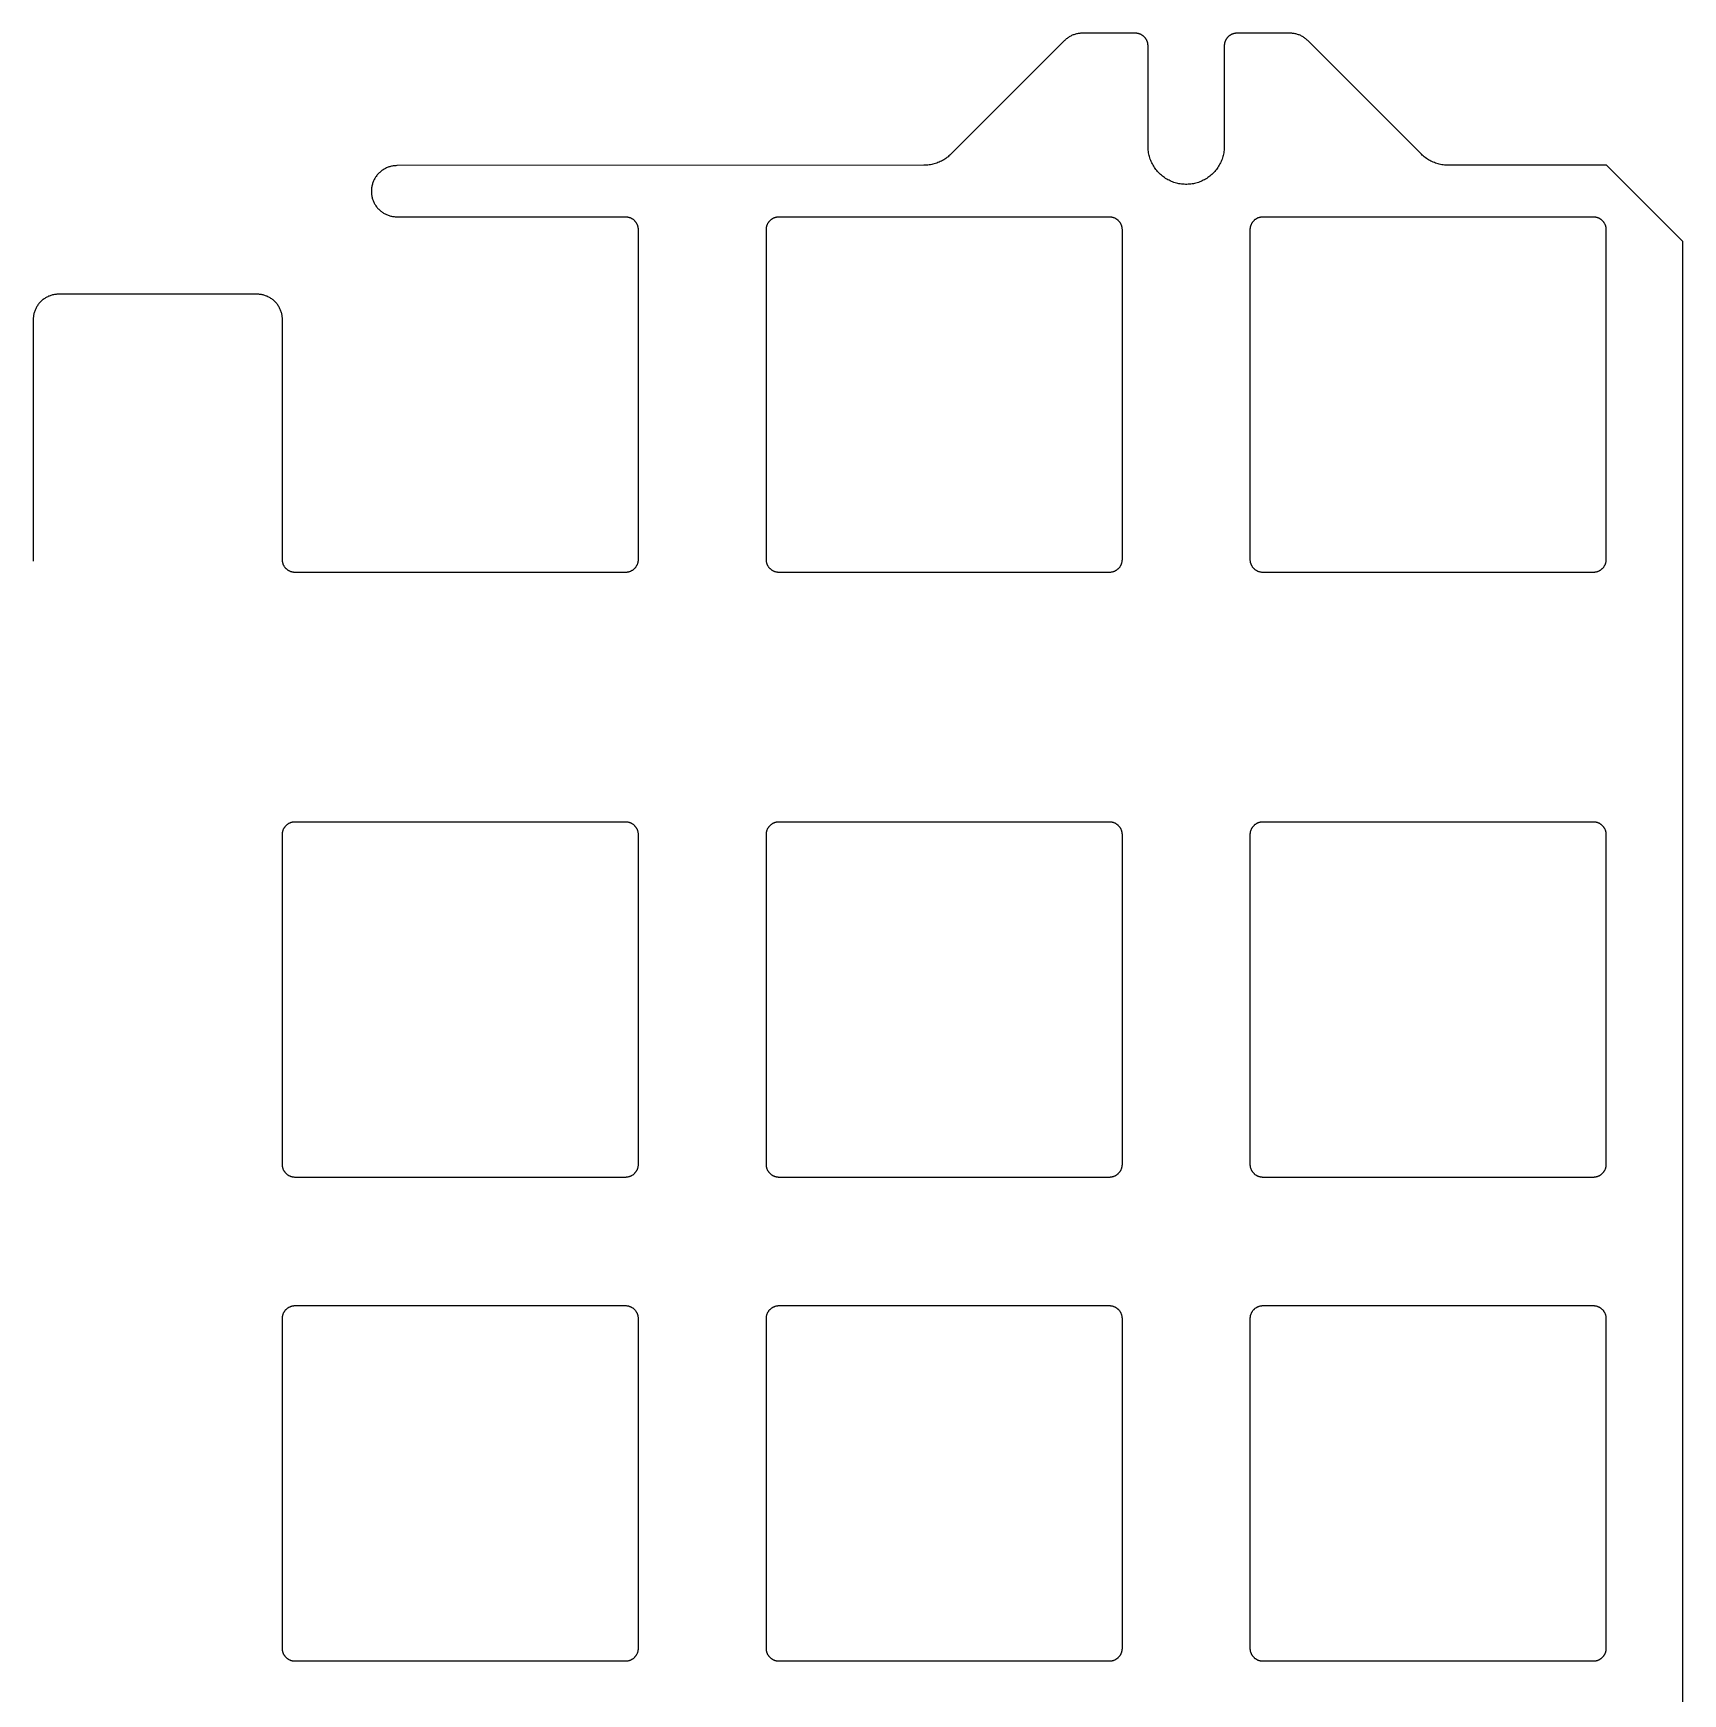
# Model space of a CAD drawing. Header units: millimetres. Extents: x 71 to 420, y -290 to -162.
# Drawn here: x 355 to 419.9, y -227.6 to -162.2 of the extents above; entities that cross this region are included whole.
import ezdxf

# ---------------------------------------------------------------- set-up
doc = ezdxf.new("R2010")
doc.units = ezdxf.units.MM
doc.layers.add('Layer 02', color=3, linetype='Continuous', true_color=0x00ff00)

msp = doc.modelspace()

# ---------------------------------------------------------------- linework, layer by layer
at = {"layer": 'Layer 02'}
for points in [[(395.552, -162.523), (391.084, -166.991)], [(396.259, -162.231), (396.225, -162.231), (396.191, -162.233), (396.157, -162.236), (396.123, -162.24), (396.089, -162.245), (396.056, -162.251), (396.022, -162.259), (395.989, -162.268), (395.957, -162.277), (395.924, -162.288), (395.892, -162.3), (395.861, -162.313), (395.83, -162.327), (395.799, -162.343), (395.769, -162.359), (395.74, -162.376), (395.711, -162.394), (395.682, -162.414), (395.655, -162.434), (395.628, -162.455), (395.602, -162.477), (395.577, -162.5), (395.552, -162.523)], [(398.345, -162.231), (396.259, -162.231)], [(398.845, -162.731), (398.845, -162.718), (398.844, -162.706), (398.844, -162.694), (398.842, -162.682), (398.841, -162.669), (398.839, -162.657), (398.837, -162.645), (398.835, -162.633), (398.832, -162.621), (398.83, -162.609), (398.826, -162.597), (398.823, -162.586), (398.819, -162.574), (398.815, -162.562), (398.811, -162.551), (398.806, -162.539), (398.802, -162.528), (398.796, -162.517), (398.791, -162.506), (398.785, -162.495), (398.78, -162.484), (398.773, -162.474), (398.767, -162.463), (398.76, -162.453), (398.753, -162.443), (398.746, -162.433), (398.739, -162.423), (398.731, -162.413), (398.723, -162.404), (398.715, -162.395), (398.707, -162.386), (398.698, -162.377), (398.69, -162.368), (398.681, -162.36), (398.671, -162.352), (398.662, -162.344), (398.652, -162.336), (398.643, -162.329), (398.633, -162.322), (398.623, -162.315), (398.612, -162.308), (398.602, -162.302), (398.591, -162.296), (398.58, -162.29), (398.57, -162.284), (398.559, -162.279), (398.547, -162.274), (398.536, -162.269), (398.525, -162.264), (398.513, -162.26), (398.502, -162.256), (398.49, -162.252), (398.478, -162.249), (398.466, -162.246), (398.454, -162.243), (398.442, -162.24), (398.43, -162.238), (398.418, -162.236), (398.406, -162.234), (398.394, -162.233), (398.382, -162.232), (398.369, -162.231), (398.357, -162.231), (398.345, -162.231)], [(398.845, -166.681), (398.845, -162.731)], [(402.345, -162.231), (402.333, -162.231), (402.32, -162.231), (402.308, -162.232), (402.296, -162.233), (402.284, -162.234), (402.272, -162.236), (402.26, -162.238), (402.247, -162.24), (402.235, -162.243), (402.224, -162.246), (402.212, -162.249), (402.2, -162.252), (402.188, -162.256), (402.177, -162.26), (402.165, -162.264), (402.154, -162.269), (402.142, -162.274), (402.131, -162.279), (402.12, -162.284), (402.109, -162.29), (402.099, -162.296), (402.088, -162.302), (402.078, -162.308), (402.067, -162.315), (402.057, -162.322), (402.047, -162.329), (402.037, -162.336), (402.028, -162.344), (402.018, -162.352), (402.009, -162.36), (402, -162.368), (401.991, -162.377), (401.983, -162.386), (401.974, -162.395), (401.966, -162.404), (401.958, -162.413), (401.951, -162.423), (401.943, -162.433), (401.936, -162.443), (401.929, -162.453), (401.923, -162.463), (401.916, -162.474), (401.91, -162.484), (401.904, -162.495), (401.899, -162.506), (401.893, -162.517), (401.888, -162.528), (401.883, -162.539), (401.879, -162.551), (401.875, -162.562), (401.871, -162.574), (401.867, -162.586), (401.863, -162.597), (401.86, -162.609), (401.857, -162.621), (401.855, -162.633), (401.852, -162.645), (401.85, -162.657), (401.849, -162.669), (401.847, -162.682), (401.846, -162.694), (401.846, -162.706), (401.845, -162.718), (401.845, -162.731)], [(401.845, -162.731), (401.845, -166.681)], [(404.431, -162.231), (402.345, -162.231)], [(405.138, -162.523), (405.113, -162.5), (405.088, -162.477), (405.062, -162.455), (405.035, -162.434), (405.007, -162.414), (404.979, -162.394), (404.95, -162.376), (404.921, -162.359), (404.891, -162.343), (404.86, -162.327), (404.829, -162.313), (404.798, -162.3), (404.766, -162.288), (404.733, -162.277), (404.7, -162.268), (404.667, -162.259), (404.634, -162.251), (404.601, -162.245), (404.567, -162.24), (404.533, -162.236), (404.499, -162.233), (404.465, -162.231), (404.431, -162.231)], [(409.606, -166.991), (405.138, -162.523)], [(401.845, -166.681), (401.844, -166.732), (401.841, -166.784), (401.837, -166.836), (401.831, -166.887), (401.823, -166.938), (401.813, -166.989), (401.801, -167.04), (401.788, -167.09), (401.773, -167.139), (401.756, -167.188), (401.738, -167.237), (401.718, -167.284), (401.696, -167.331), (401.673, -167.378), (401.648, -167.423), (401.622, -167.468), (401.594, -167.511), (401.564, -167.554), (401.534, -167.595), (401.501, -167.636), (401.468, -167.675), (401.433, -167.713), (401.396, -167.75), (401.359, -167.786), (401.32, -167.82), (401.28, -167.853), (401.239, -167.885), (401.197, -167.915), (401.154, -167.944), (401.11, -167.971), (401.065, -167.996), (401.019, -168.021), (400.972, -168.043), (400.925, -168.064), (400.877, -168.083), (400.828, -168.101), (400.779, -168.116), (400.729, -168.131), (400.679, -168.143), (400.628, -168.154), (400.577, -168.162), (400.526, -168.17), (400.474, -168.175), (400.423, -168.179), (400.371, -168.18), (400.319, -168.18), (400.267, -168.179), (400.216, -168.175), (400.164, -168.17), (400.113, -168.162), (400.062, -168.154), (400.011, -168.143), (399.961, -168.131), (399.911, -168.116), (399.862, -168.101), (399.813, -168.083), (399.765, -168.064), (399.718, -168.043), (399.671, -168.021), (399.625, -167.996), (399.58, -167.971), (399.536, -167.944), (399.493, -167.915), (399.451, -167.885), (399.41, -167.853), (399.37, -167.82), (399.331, -167.786), (399.293, -167.75), (399.257, -167.713), (399.222, -167.675), (399.188, -167.636), (399.156, -167.595), (399.125, -167.554), (399.096, -167.511), (399.068, -167.468), (399.042, -167.423), (399.017, -167.378), (398.993, -167.331), (398.972, -167.284), (398.952, -167.237), (398.933, -167.188), (398.917, -167.139), (398.902, -167.09), (398.889, -167.04), (398.877, -166.989), (398.867, -166.938), (398.859, -166.887), (398.853, -166.836), (398.848, -166.784), (398.846, -166.732), (398.845, -166.681)], [(391.084, -166.991), (391.047, -167.027), (391.009, -167.061), (390.97, -167.094), (390.93, -167.126), (390.889, -167.156), (390.846, -167.185), (390.803, -167.212), (390.759, -167.238), (390.714, -167.262), (390.668, -167.285), (390.621, -167.306), (390.574, -167.326), (390.526, -167.344), (390.477, -167.36), (390.428, -167.375), (390.379, -167.388), (390.329, -167.399), (390.278, -167.409), (390.228, -167.417), (390.177, -167.423), (390.126, -167.427), (390.075, -167.43), (390.024, -167.431)], [(410.666, -167.431), (410.615, -167.43), (410.564, -167.427), (410.513, -167.423), (410.462, -167.417), (410.411, -167.409), (410.361, -167.399), (410.311, -167.388), (410.262, -167.375), (410.212, -167.36), (410.164, -167.344), (410.116, -167.326), (410.069, -167.306), (410.022, -167.285), (409.976, -167.262), (409.931, -167.238), (409.887, -167.212), (409.844, -167.185), (409.801, -167.156), (409.76, -167.126), (409.72, -167.094), (409.68, -167.061), (409.642, -167.027), (409.606, -166.991)], [(369.27, -167.444), (369.235, -167.445), (369.2, -167.447), (369.165, -167.451), (369.13, -167.455), (369.096, -167.461), (369.061, -167.468), (369.027, -167.476), (368.994, -167.486), (368.96, -167.496), (368.927, -167.508), (368.894, -167.521), (368.862, -167.535), (368.831, -167.55), (368.8, -167.566), (368.769, -167.583), (368.739, -167.602), (368.71, -167.621), (368.681, -167.641), (368.653, -167.662), (368.626, -167.685), (368.6, -167.708), (368.575, -167.732), (368.55, -167.757), (368.526, -167.783), (368.503, -167.809), (368.481, -167.837), (368.46, -167.865), (368.44, -167.893), (368.421, -167.923), (368.404, -167.953), (368.387, -167.984), (368.371, -168.015), (368.356, -168.047), (368.343, -168.079), (368.33, -168.112), (368.319, -168.145), (368.309, -168.179), (368.3, -168.213), (368.292, -168.247), (368.285, -168.281), (368.28, -168.316), (368.275, -168.351), (368.272, -168.385), (368.271, -168.42), (368.27, -168.456)], [(390.024, -167.431), (369.27, -167.444)], [(389.616, -286.993), (416.895, -286.993), (419.895, -283.993), (419.895, -170.431), (416.895, -167.431), (410.666, -167.431)], [(368.27, -168.456), (368.27, -168.49), (368.272, -168.524), (368.275, -168.558), (368.279, -168.592), (368.284, -168.625), (368.291, -168.659), (368.298, -168.692), (368.307, -168.725), (368.317, -168.758), (368.328, -168.79), (368.34, -168.822), (368.353, -168.854), (368.367, -168.885), (368.382, -168.916), (368.398, -168.946), (368.415, -168.975), (368.434, -169.004), (368.453, -169.032), (368.473, -169.06), (368.494, -169.087), (368.516, -169.113), (368.539, -169.138), (368.563, -169.163), (368.587, -169.186), (368.613, -169.209), (368.639, -169.231), (368.666, -169.252), (368.693, -169.273), (368.721, -169.292), (368.75, -169.31), (368.78, -169.327), (368.81, -169.343), (368.84, -169.359), (368.872, -169.373), (368.903, -169.386), (368.935, -169.398), (368.967, -169.409), (369, -169.418), (369.033, -169.427), (369.066, -169.435), (369.1, -169.441), (369.134, -169.446), (369.168, -169.45), (369.202, -169.453), (369.236, -169.455), (369.27, -169.456)], [(369.27, -169.456), (378.27, -169.456)], [(378.27, -169.456), (378.287, -169.456), (378.304, -169.457), (378.321, -169.458), (378.338, -169.46), (378.355, -169.463), (378.372, -169.466), (378.388, -169.47), (378.405, -169.474), (378.421, -169.479), (378.437, -169.484), (378.453, -169.49), (378.469, -169.497), (378.485, -169.504), (378.5, -169.512), (378.515, -169.52), (378.53, -169.528), (378.544, -169.537), (378.558, -169.547), (378.572, -169.557), (378.585, -169.568), (378.599, -169.579), (378.611, -169.59), (378.623, -169.602), (378.635, -169.614), (378.647, -169.627), (378.658, -169.64), (378.668, -169.653), (378.678, -169.667), (378.688, -169.681), (378.697, -169.696), (378.706, -169.71), (378.714, -169.725), (378.721, -169.741), (378.729, -169.756), (378.735, -169.772), (378.741, -169.788), (378.746, -169.804), (378.751, -169.821), (378.756, -169.837), (378.759, -169.854), (378.763, -169.871), (378.765, -169.887), (378.767, -169.904), (378.769, -169.921), (378.77, -169.938), (378.77, -169.956)], [(383.82, -169.956), (383.82, -169.938), (383.821, -169.921), (383.823, -169.904), (383.825, -169.887), (383.827, -169.871), (383.83, -169.854), (383.834, -169.837), (383.838, -169.821), (383.843, -169.804), (383.849, -169.788), (383.855, -169.772), (383.861, -169.756), (383.868, -169.741), (383.876, -169.725), (383.884, -169.71), (383.893, -169.696), (383.902, -169.681), (383.911, -169.667), (383.922, -169.653), (383.932, -169.64), (383.943, -169.627), (383.954, -169.614), (383.966, -169.602), (383.979, -169.59), (383.991, -169.579), (384.004, -169.568), (384.018, -169.557), (384.032, -169.547), (384.046, -169.537), (384.06, -169.528), (384.075, -169.52), (384.09, -169.512), (384.105, -169.504), (384.121, -169.497), (384.136, -169.49), (384.152, -169.484), (384.169, -169.479), (384.185, -169.474), (384.202, -169.47), (384.218, -169.466), (384.235, -169.463), (384.252, -169.46), (384.269, -169.458), (384.286, -169.457), (384.303, -169.456), (384.32, -169.456)], [(384.32, -169.456), (397.32, -169.456)], [(397.32, -169.456), (397.337, -169.456), (397.354, -169.457), (397.371, -169.458), (397.388, -169.46), (397.405, -169.463), (397.422, -169.466), (397.438, -169.47), (397.455, -169.474), (397.471, -169.479), (397.487, -169.484), (397.503, -169.49), (397.519, -169.497), (397.535, -169.504), (397.55, -169.512), (397.565, -169.52), (397.58, -169.528), (397.594, -169.537), (397.608, -169.547), (397.622, -169.557), (397.635, -169.568), (397.649, -169.579), (397.661, -169.59), (397.673, -169.602), (397.685, -169.614), (397.697, -169.627), (397.708, -169.64), (397.718, -169.653), (397.728, -169.667), (397.738, -169.681), (397.747, -169.696), (397.756, -169.71), (397.764, -169.725), (397.771, -169.741), (397.779, -169.756), (397.785, -169.772), (397.791, -169.788), (397.796, -169.804), (397.801, -169.821), (397.806, -169.837), (397.809, -169.854), (397.813, -169.871), (397.815, -169.887), (397.817, -169.904), (397.819, -169.921), (397.82, -169.938), (397.82, -169.956)], [(402.87, -169.956), (402.87, -169.938), (402.871, -169.921), (402.873, -169.904), (402.875, -169.887), (402.877, -169.871), (402.88, -169.854), (402.884, -169.837), (402.888, -169.821), (402.893, -169.804), (402.899, -169.788), (402.905, -169.772), (402.911, -169.756), (402.918, -169.741), (402.926, -169.725), (402.934, -169.71), (402.943, -169.696), (402.952, -169.681), (402.961, -169.667), (402.972, -169.653), (402.982, -169.64), (402.993, -169.627), (403.004, -169.614), (403.016, -169.602), (403.029, -169.59), (403.041, -169.579), (403.054, -169.568), (403.068, -169.557), (403.082, -169.547), (403.096, -169.537), (403.11, -169.528), (403.125, -169.52), (403.14, -169.512), (403.155, -169.504), (403.171, -169.497), (403.186, -169.49), (403.202, -169.484), (403.219, -169.479), (403.235, -169.474), (403.252, -169.47), (403.268, -169.466), (403.285, -169.463), (403.302, -169.46), (403.319, -169.458), (403.336, -169.457), (403.353, -169.456), (403.37, -169.456)], [(403.37, -169.456), (416.37, -169.456)], [(416.37, -169.456), (416.387, -169.456), (416.404, -169.457), (416.421, -169.458), (416.438, -169.46), (416.455, -169.463), (416.472, -169.466), (416.488, -169.47), (416.505, -169.474), (416.521, -169.479), (416.537, -169.484), (416.553, -169.49), (416.569, -169.497), (416.585, -169.504), (416.6, -169.512), (416.615, -169.52), (416.63, -169.528), (416.644, -169.537), (416.658, -169.547), (416.672, -169.557), (416.685, -169.568), (416.699, -169.579), (416.711, -169.59), (416.723, -169.602), (416.735, -169.614), (416.747, -169.627), (416.758, -169.64), (416.768, -169.653), (416.778, -169.667), (416.788, -169.681), (416.797, -169.696), (416.806, -169.71), (416.814, -169.725), (416.821, -169.741), (416.829, -169.756), (416.835, -169.772), (416.841, -169.788), (416.846, -169.804), (416.851, -169.821), (416.856, -169.837), (416.859, -169.854), (416.863, -169.871), (416.865, -169.887), (416.867, -169.904), (416.869, -169.921), (416.87, -169.938), (416.87, -169.956)], [(378.77, -169.956), (378.77, -182.956)], [(383.82, -182.956), (383.82, -169.956)], [(397.82, -169.956), (397.82, -182.956)], [(402.87, -182.956), (402.87, -169.956)], [(416.87, -169.956), (416.87, -182.956)], [(355.961, -172.506), (355.927, -172.506), (355.893, -172.508), (355.859, -172.511), (355.825, -172.515), (355.791, -172.52), (355.758, -172.526), (355.724, -172.534), (355.691, -172.543), (355.659, -172.552), (355.626, -172.563), (355.594, -172.575), (355.563, -172.588), (355.532, -172.602), (355.501, -172.618), (355.471, -172.634), (355.442, -172.651), (355.413, -172.669), (355.385, -172.689), (355.357, -172.709), (355.33, -172.73), (355.304, -172.752), (355.279, -172.775), (355.254, -172.798), (355.23, -172.823), (355.208, -172.848), (355.186, -172.874), (355.164, -172.901), (355.144, -172.929), (355.125, -172.957), (355.107, -172.986), (355.09, -173.015), (355.073, -173.045), (355.058, -173.076), (355.044, -173.107), (355.031, -173.139), (355.019, -173.171), (355.008, -173.203), (354.998, -173.236), (354.99, -173.269), (354.982, -173.302), (354.976, -173.336), (354.971, -173.369), (354.966, -173.403), (354.964, -173.437), (354.962, -173.471), (354.961, -173.506)], [(363.77, -172.506), (355.961, -172.506)], [(364.77, -173.506), (364.769, -173.471), (364.768, -173.437), (364.765, -173.403), (364.761, -173.369), (364.755, -173.336), (364.749, -173.302), (364.741, -173.269), (364.733, -173.236), (364.723, -173.203), (364.712, -173.171), (364.7, -173.139), (364.687, -173.107), (364.673, -173.076), (364.658, -173.045), (364.642, -173.015), (364.624, -172.986), (364.606, -172.957), (364.587, -172.929), (364.567, -172.901), (364.546, -172.874), (364.524, -172.848), (364.501, -172.823), (364.477, -172.798), (364.452, -172.775), (364.427, -172.752), (364.401, -172.73), (364.374, -172.709), (364.347, -172.689), (364.318, -172.669), (364.289, -172.651), (364.26, -172.634), (364.23, -172.618), (364.199, -172.602), (364.168, -172.588), (364.137, -172.575), (364.105, -172.563), (364.072, -172.552), (364.04, -172.543), (364.007, -172.534), (363.973, -172.526), (363.94, -172.52), (363.906, -172.515), (363.872, -172.511), (363.838, -172.508), (363.804, -172.506), (363.77, -172.506)], [(354.961, -173.506), (354.961, -182.956)], [(364.77, -182.956), (364.77, -173.506)], [(354.961, -182.956), (354.961, -182.973), (354.96, -182.99), (354.959, -183.007)], [(365.27, -183.456), (365.253, -183.455), (365.236, -183.454), (365.219, -183.453), (365.202, -183.451), (365.185, -183.448), (365.168, -183.445), (365.152, -183.441), (365.135, -183.437), (365.119, -183.432), (365.102, -183.427), (365.086, -183.421), (365.071, -183.414), (365.055, -183.407), (365.04, -183.399), (365.025, -183.391), (365.01, -183.383), (364.996, -183.374), (364.982, -183.364), (364.968, -183.354), (364.954, -183.343), (364.941, -183.332), (364.929, -183.321), (364.916, -183.309), (364.904, -183.297), (364.893, -183.284), (364.882, -183.271), (364.872, -183.258), (364.861, -183.244), (364.852, -183.23), (364.843, -183.215), (364.834, -183.201), (364.826, -183.186), (364.818, -183.17), (364.811, -183.155), (364.805, -183.139), (364.799, -183.123), (364.793, -183.107), (364.788, -183.09), (364.784, -183.074), (364.78, -183.057), (364.777, -183.04), (364.775, -183.024), (364.773, -183.007), (364.771, -182.99), (364.77, -182.973), (364.77, -182.956)], [(378.77, -182.956), (378.77, -182.973), (378.769, -182.99), (378.767, -183.007), (378.765, -183.024), (378.763, -183.04), (378.759, -183.057), (378.756, -183.074), (378.751, -183.09), (378.746, -183.107), (378.741, -183.123), (378.735, -183.139), (378.729, -183.155), (378.721, -183.17), (378.714, -183.186), (378.706, -183.201), (378.697, -183.215), (378.688, -183.23), (378.678, -183.244), (378.668, -183.258), (378.658, -183.271), (378.647, -183.284), (378.635, -183.297), (378.623, -183.309), (378.611, -183.321), (378.599, -183.332), (378.585, -183.343), (378.572, -183.354), (378.558, -183.364), (378.544, -183.374), (378.53, -183.383), (378.515, -183.391), (378.5, -183.399), (378.485, -183.407), (378.469, -183.414), (378.453, -183.421), (378.437, -183.427), (378.421, -183.432), (378.405, -183.437), (378.388, -183.441), (378.372, -183.445), (378.355, -183.448), (378.338, -183.451), (378.321, -183.453), (378.304, -183.454), (378.287, -183.455), (378.27, -183.456)], [(384.32, -183.456), (384.303, -183.455), (384.286, -183.454), (384.269, -183.453), (384.252, -183.451), (384.235, -183.448), (384.218, -183.445), (384.202, -183.441), (384.185, -183.437), (384.169, -183.432), (384.152, -183.427), (384.136, -183.421), (384.121, -183.414), (384.105, -183.407), (384.09, -183.399), (384.075, -183.391), (384.06, -183.383), (384.046, -183.374), (384.032, -183.364), (384.018, -183.354), (384.004, -183.343), (383.991, -183.332), (383.979, -183.321), (383.966, -183.309), (383.954, -183.297), (383.943, -183.284), (383.932, -183.271), (383.922, -183.258), (383.911, -183.244), (383.902, -183.23), (383.893, -183.215), (383.884, -183.201), (383.876, -183.186), (383.868, -183.17), (383.861, -183.155), (383.855, -183.139), (383.849, -183.123), (383.843, -183.107), (383.838, -183.09), (383.834, -183.074), (383.83, -183.057), (383.827, -183.04), (383.825, -183.024), (383.823, -183.007), (383.821, -182.99), (383.82, -182.973), (383.82, -182.956)], [(397.82, -182.956), (397.82, -182.973), (397.819, -182.99), (397.817, -183.007), (397.815, -183.024), (397.813, -183.04), (397.809, -183.057), (397.806, -183.074), (397.801, -183.09), (397.796, -183.107), (397.791, -183.123), (397.785, -183.139), (397.779, -183.155), (397.771, -183.17), (397.764, -183.186), (397.756, -183.201), (397.747, -183.215), (397.738, -183.23), (397.728, -183.244), (397.718, -183.258), (397.708, -183.271), (397.697, -183.284), (397.685, -183.297), (397.673, -183.309), (397.661, -183.321), (397.649, -183.332), (397.635, -183.343), (397.622, -183.354), (397.608, -183.364), (397.594, -183.374), (397.58, -183.383), (397.565, -183.391), (397.55, -183.399), (397.535, -183.407), (397.519, -183.414), (397.503, -183.421), (397.487, -183.427), (397.471, -183.432), (397.455, -183.437), (397.438, -183.441), (397.422, -183.445), (397.405, -183.448), (397.388, -183.451), (397.371, -183.453), (397.354, -183.454), (397.337, -183.455), (397.32, -183.456)], [(403.37, -183.456), (403.353, -183.455), (403.336, -183.454), (403.319, -183.453), (403.302, -183.451), (403.285, -183.448), (403.268, -183.445), (403.252, -183.441), (403.235, -183.437), (403.219, -183.432), (403.202, -183.427), (403.186, -183.421), (403.171, -183.414), (403.155, -183.407), (403.14, -183.399), (403.125, -183.391), (403.11, -183.383), (403.096, -183.374), (403.082, -183.364), (403.068, -183.354), (403.054, -183.343), (403.041, -183.332), (403.029, -183.321), (403.016, -183.309), (403.004, -183.297), (402.993, -183.284), (402.982, -183.271), (402.972, -183.258), (402.961, -183.244), (402.952, -183.23), (402.943, -183.215), (402.934, -183.201), (402.926, -183.186), (402.918, -183.17), (402.911, -183.155), (402.905, -183.139), (402.899, -183.123), (402.893, -183.107), (402.888, -183.09), (402.884, -183.074), (402.88, -183.057), (402.877, -183.04), (402.875, -183.024), (402.873, -183.007), (402.871, -182.99), (402.87, -182.973), (402.87, -182.956)], [(416.87, -182.956), (416.87, -182.973), (416.869, -182.99), (416.867, -183.007), (416.865, -183.024), (416.863, -183.04), (416.859, -183.057), (416.856, -183.074), (416.851, -183.09), (416.846, -183.107), (416.841, -183.123), (416.835, -183.139), (416.829, -183.155), (416.821, -183.17), (416.814, -183.186), (416.806, -183.201), (416.797, -183.215), (416.788, -183.23), (416.778, -183.244), (416.768, -183.258), (416.758, -183.271), (416.747, -183.284), (416.735, -183.297), (416.723, -183.309), (416.711, -183.321), (416.699, -183.332), (416.685, -183.343), (416.672, -183.354), (416.658, -183.364), (416.644, -183.374), (416.63, -183.383), (416.615, -183.391), (416.6, -183.399), (416.585, -183.407), (416.569, -183.414), (416.553, -183.421), (416.537, -183.427), (416.521, -183.432), (416.505, -183.437), (416.488, -183.441), (416.472, -183.445), (416.455, -183.448), (416.438, -183.451), (416.421, -183.453), (416.404, -183.454), (416.387, -183.455), (416.37, -183.456)], [(378.27, -183.456), (365.27, -183.456)], [(397.32, -183.456), (384.32, -183.456)], [(416.37, -183.456), (403.37, -183.456)], [(364.77, -193.768), (364.77, -193.751), (364.771, -193.734), (364.773, -193.717), (364.775, -193.7), (364.777, -193.683), (364.78, -193.666), (364.784, -193.65), (364.788, -193.633), (364.793, -193.617), (364.799, -193.601), (364.805, -193.585), (364.811, -193.569), (364.818, -193.553), (364.826, -193.538), (364.834, -193.523), (364.843, -193.508), (364.852, -193.494), (364.861, -193.48), (364.872, -193.466), (364.882, -193.452), (364.893, -193.439), (364.904, -193.427), (364.916, -193.414), (364.929, -193.403), (364.941, -193.391), (364.954, -193.38), (364.968, -193.37), (364.982, -193.36), (364.996, -193.35), (365.01, -193.341), (365.025, -193.332), (365.04, -193.324), (365.055, -193.316), (365.071, -193.309), (365.086, -193.303), (365.102, -193.297), (365.119, -193.291), (365.135, -193.287), (365.152, -193.282), (365.168, -193.278), (365.185, -193.275), (365.202, -193.273), (365.219, -193.271), (365.236, -193.269), (365.253, -193.268), (365.27, -193.268)], [(365.27, -193.268), (378.27, -193.268)], [(378.27, -193.268), (378.287, -193.268), (378.304, -193.269), (378.321, -193.271), (378.338, -193.273), (378.355, -193.275), (378.372, -193.278), (378.388, -193.282), (378.405, -193.287), (378.421, -193.291), (378.437, -193.297), (378.453, -193.303), (378.469, -193.309), (378.485, -193.316), (378.5, -193.324), (378.515, -193.332), (378.53, -193.341), (378.544, -193.35), (378.558, -193.36), (378.572, -193.37), (378.585, -193.38), (378.599, -193.391), (378.611, -193.403), (378.623, -193.414), (378.635, -193.427), (378.647, -193.439), (378.658, -193.452), (378.668, -193.466), (378.678, -193.48), (378.688, -193.494), (378.697, -193.508), (378.706, -193.523), (378.714, -193.538), (378.721, -193.553), (378.729, -193.569), (378.735, -193.585), (378.741, -193.601), (378.746, -193.617), (378.751, -193.633), (378.756, -193.65), (378.759, -193.666), (378.763, -193.683), (378.765, -193.7), (378.767, -193.717), (378.769, -193.734), (378.77, -193.751), (378.77, -193.768)], [(383.82, -193.768), (383.82, -193.751), (383.821, -193.734), (383.823, -193.717), (383.825, -193.7), (383.827, -193.683), (383.83, -193.666), (383.834, -193.65), (383.838, -193.633), (383.843, -193.617), (383.849, -193.601), (383.855, -193.585), (383.861, -193.569), (383.868, -193.553), (383.876, -193.538), (383.884, -193.523), (383.893, -193.508), (383.902, -193.494), (383.911, -193.48), (383.922, -193.466), (383.932, -193.452), (383.943, -193.439), (383.954, -193.427), (383.966, -193.414), (383.979, -193.403), (383.991, -193.391), (384.004, -193.38), (384.018, -193.37), (384.032, -193.36), (384.046, -193.35), (384.06, -193.341), (384.075, -193.332), (384.09, -193.324), (384.105, -193.316), (384.121, -193.309), (384.136, -193.303), (384.152, -193.297), (384.169, -193.291), (384.185, -193.287), (384.202, -193.282), (384.218, -193.278), (384.235, -193.275), (384.252, -193.273), (384.269, -193.271), (384.286, -193.269), (384.303, -193.268), (384.32, -193.268)], [(384.32, -193.268), (397.32, -193.268)], [(397.32, -193.268), (397.337, -193.268), (397.354, -193.269), (397.371, -193.271), (397.388, -193.273), (397.405, -193.275), (397.422, -193.278), (397.438, -193.282), (397.455, -193.287), (397.471, -193.291), (397.487, -193.297), (397.503, -193.303), (397.519, -193.309), (397.535, -193.316), (397.55, -193.324), (397.565, -193.332), (397.58, -193.341), (397.594, -193.35), (397.608, -193.36), (397.622, -193.37), (397.635, -193.38), (397.649, -193.391), (397.661, -193.403), (397.673, -193.414), (397.685, -193.427), (397.697, -193.439), (397.708, -193.452), (397.718, -193.466), (397.728, -193.48), (397.738, -193.494), (397.747, -193.508), (397.756, -193.523), (397.764, -193.538), (397.771, -193.553), (397.779, -193.569), (397.785, -193.585), (397.791, -193.601), (397.796, -193.617), (397.801, -193.633), (397.806, -193.65), (397.809, -193.666), (397.813, -193.683), (397.815, -193.7), (397.817, -193.717), (397.819, -193.734), (397.82, -193.751), (397.82, -193.768)], [(402.87, -193.768), (402.87, -193.751), (402.871, -193.734), (402.873, -193.717), (402.875, -193.7), (402.877, -193.683), (402.88, -193.666), (402.884, -193.65), (402.888, -193.633), (402.893, -193.617), (402.899, -193.601), (402.905, -193.585), (402.911, -193.569), (402.918, -193.553), (402.926, -193.538), (402.934, -193.523), (402.943, -193.508), (402.952, -193.494), (402.961, -193.48), (402.972, -193.466), (402.982, -193.452), (402.993, -193.439), (403.004, -193.427), (403.016, -193.414), (403.029, -193.403), (403.041, -193.391), (403.054, -193.38), (403.068, -193.37), (403.082, -193.36), (403.096, -193.35), (403.11, -193.341), (403.125, -193.332), (403.14, -193.324), (403.155, -193.316), (403.171, -193.309), (403.186, -193.303), (403.202, -193.297), (403.219, -193.291), (403.235, -193.287), (403.252, -193.282), (403.268, -193.278), (403.285, -193.275), (403.302, -193.273), (403.319, -193.271), (403.336, -193.269), (403.353, -193.268), (403.37, -193.268)], [(403.37, -193.268), (416.37, -193.268)], [(416.37, -193.268), (416.387, -193.268), (416.404, -193.269), (416.421, -193.271), (416.438, -193.273), (416.455, -193.275), (416.472, -193.278), (416.488, -193.282), (416.505, -193.287), (416.521, -193.291), (416.537, -193.297), (416.553, -193.303), (416.569, -193.309), (416.585, -193.316), (416.6, -193.324), (416.615, -193.332), (416.63, -193.341), (416.644, -193.35), (416.658, -193.36), (416.672, -193.37), (416.685, -193.38), (416.699, -193.391), (416.711, -193.403), (416.723, -193.414), (416.735, -193.427), (416.747, -193.439), (416.758, -193.452), (416.768, -193.466), (416.778, -193.48), (416.788, -193.494), (416.797, -193.508), (416.806, -193.523), (416.814, -193.538), (416.821, -193.553), (416.829, -193.569), (416.835, -193.585), (416.841, -193.601), (416.846, -193.617), (416.851, -193.633), (416.856, -193.65), (416.859, -193.666), (416.863, -193.683), (416.865, -193.7), (416.867, -193.717), (416.869, -193.734), (416.87, -193.751), (416.87, -193.768)], [(364.77, -206.768), (364.77, -193.768)], [(378.77, -193.768), (378.77, -206.768)], [(383.82, -206.768), (383.82, -193.768)], [(397.82, -193.768), (397.82, -206.768)], [(402.87, -206.768), (402.87, -193.768)], [(416.87, -193.768), (416.87, -206.768)], [(365.27, -207.268), (365.253, -207.268), (365.236, -207.267), (365.219, -207.265), (365.202, -207.263), (365.185, -207.261), (365.168, -207.258), (365.152, -207.254), (365.135, -207.249), (365.119, -207.245), (365.102, -207.239), (365.086, -207.233), (365.071, -207.227), (365.055, -207.22), (365.04, -207.212), (365.025, -207.204), (365.01, -207.195), (364.996, -207.186), (364.982, -207.177), (364.968, -207.166), (364.954, -207.156), (364.941, -207.145), (364.929, -207.133), (364.916, -207.122), (364.904, -207.109), (364.893, -207.097), (364.882, -207.084), (364.872, -207.07), (364.861, -207.056), (364.852, -207.042), (364.843, -207.028), (364.834, -207.013), (364.826, -206.998), (364.818, -206.983), (364.811, -206.967), (364.805, -206.951), (364.799, -206.935), (364.793, -206.919), (364.788, -206.903), (364.784, -206.886), (364.78, -206.87), (364.777, -206.853), (364.775, -206.836), (364.773, -206.819), (364.771, -206.802), (364.77, -206.785), (364.77, -206.768)], [(378.77, -206.768), (378.77, -206.785), (378.769, -206.802), (378.767, -206.819), (378.765, -206.836), (378.763, -206.853), (378.759, -206.87), (378.756, -206.886), (378.751, -206.903), (378.746, -206.919), (378.741, -206.935), (378.735, -206.951), (378.729, -206.967), (378.721, -206.983), (378.714, -206.998), (378.706, -207.013), (378.697, -207.028), (378.688, -207.042), (378.678, -207.056), (378.668, -207.07), (378.658, -207.084), (378.647, -207.097), (378.635, -207.109), (378.623, -207.122), (378.611, -207.133), (378.599, -207.145), (378.585, -207.156), (378.572, -207.166), (378.558, -207.177), (378.544, -207.186), (378.53, -207.195), (378.515, -207.204), (378.5, -207.212), (378.485, -207.22), (378.469, -207.227), (378.453, -207.233), (378.437, -207.239), (378.421, -207.245), (378.405, -207.249), (378.388, -207.254), (378.372, -207.258), (378.355, -207.261), (378.338, -207.263), (378.321, -207.265), (378.304, -207.267), (378.287, -207.268), (378.27, -207.268)], [(384.32, -207.268), (384.303, -207.268), (384.286, -207.267), (384.269, -207.265), (384.252, -207.263), (384.235, -207.261), (384.218, -207.258), (384.202, -207.254), (384.185, -207.249), (384.169, -207.245), (384.152, -207.239), (384.136, -207.233), (384.121, -207.227), (384.105, -207.22), (384.09, -207.212), (384.075, -207.204), (384.06, -207.195), (384.046, -207.186), (384.032, -207.177), (384.018, -207.166), (384.004, -207.156), (383.991, -207.145), (383.979, -207.133), (383.966, -207.122), (383.954, -207.109), (383.943, -207.097), (383.932, -207.084), (383.922, -207.07), (383.911, -207.056), (383.902, -207.042), (383.893, -207.028), (383.884, -207.013), (383.876, -206.998), (383.868, -206.983), (383.861, -206.967), (383.855, -206.951), (383.849, -206.935), (383.843, -206.919), (383.838, -206.903), (383.834, -206.886), (383.83, -206.87), (383.827, -206.853), (383.825, -206.836), (383.823, -206.819), (383.821, -206.802), (383.82, -206.785), (383.82, -206.768)], [(397.82, -206.768), (397.82, -206.785), (397.819, -206.802), (397.817, -206.819), (397.815, -206.836), (397.813, -206.853), (397.809, -206.87), (397.806, -206.886), (397.801, -206.903), (397.796, -206.919), (397.791, -206.935), (397.785, -206.951), (397.779, -206.967), (397.771, -206.983), (397.764, -206.998), (397.756, -207.013), (397.747, -207.028), (397.738, -207.042), (397.728, -207.056), (397.718, -207.07), (397.708, -207.084), (397.697, -207.097), (397.685, -207.109), (397.673, -207.122), (397.661, -207.133), (397.649, -207.145), (397.635, -207.156), (397.622, -207.166), (397.608, -207.177), (397.594, -207.186), (397.58, -207.195), (397.565, -207.204), (397.55, -207.212), (397.535, -207.22), (397.519, -207.227), (397.503, -207.233), (397.487, -207.239), (397.471, -207.245), (397.455, -207.249), (397.438, -207.254), (397.422, -207.258), (397.405, -207.261), (397.388, -207.263), (397.371, -207.265), (397.354, -207.267), (397.337, -207.268), (397.32, -207.268)], [(403.37, -207.268), (403.353, -207.268), (403.336, -207.267), (403.319, -207.265), (403.302, -207.263), (403.285, -207.261), (403.268, -207.258), (403.252, -207.254), (403.235, -207.249), (403.219, -207.245), (403.202, -207.239), (403.186, -207.233), (403.171, -207.227), (403.155, -207.22), (403.14, -207.212), (403.125, -207.204), (403.11, -207.195), (403.096, -207.186), (403.082, -207.177), (403.068, -207.166), (403.054, -207.156), (403.041, -207.145), (403.029, -207.133), (403.016, -207.122), (403.004, -207.109), (402.993, -207.097), (402.982, -207.084), (402.972, -207.07), (402.961, -207.056), (402.952, -207.042), (402.943, -207.028), (402.934, -207.013), (402.926, -206.998), (402.918, -206.983), (402.911, -206.967), (402.905, -206.951), (402.899, -206.935), (402.893, -206.919), (402.888, -206.903), (402.884, -206.886), (402.88, -206.87), (402.877, -206.853), (402.875, -206.836), (402.873, -206.819), (402.871, -206.802), (402.87, -206.785), (402.87, -206.768)], [(416.87, -206.768), (416.87, -206.785), (416.869, -206.802), (416.867, -206.819), (416.865, -206.836), (416.863, -206.853), (416.859, -206.87), (416.856, -206.886), (416.851, -206.903), (416.846, -206.919), (416.841, -206.935), (416.835, -206.951), (416.829, -206.967), (416.821, -206.983), (416.814, -206.998), (416.806, -207.013), (416.797, -207.028), (416.788, -207.042), (416.778, -207.056), (416.768, -207.07), (416.758, -207.084), (416.747, -207.097), (416.735, -207.109), (416.723, -207.122), (416.711, -207.133), (416.699, -207.145), (416.685, -207.156), (416.672, -207.166), (416.658, -207.177), (416.644, -207.186), (416.63, -207.195), (416.615, -207.204), (416.6, -207.212), (416.585, -207.22), (416.569, -207.227), (416.553, -207.233), (416.537, -207.239), (416.521, -207.245), (416.505, -207.249), (416.488, -207.254), (416.472, -207.258), (416.455, -207.261), (416.438, -207.263), (416.421, -207.265), (416.404, -207.267), (416.387, -207.268), (416.37, -207.268)], [(378.27, -207.268), (365.27, -207.268)], [(397.32, -207.268), (384.32, -207.268)], [(416.37, -207.268), (403.37, -207.268)], [(364.77, -212.818), (364.77, -212.801), (364.771, -212.784), (364.773, -212.767), (364.775, -212.75), (364.777, -212.733), (364.78, -212.716), (364.784, -212.7), (364.788, -212.683), (364.793, -212.667), (364.799, -212.651), (364.805, -212.635), (364.811, -212.619), (364.818, -212.603), (364.826, -212.588), (364.834, -212.573), (364.843, -212.558), (364.852, -212.544), (364.861, -212.53), (364.872, -212.516), (364.882, -212.502), (364.893, -212.489), (364.904, -212.477), (364.916, -212.464), (364.929, -212.453), (364.941, -212.441), (364.954, -212.43), (364.968, -212.42), (364.982, -212.41), (364.996, -212.4), (365.01, -212.391), (365.025, -212.382), (365.04, -212.374), (365.055, -212.366), (365.071, -212.359), (365.086, -212.353), (365.102, -212.347), (365.119, -212.341), (365.135, -212.337), (365.152, -212.332), (365.168, -212.328), (365.185, -212.325), (365.202, -212.323), (365.219, -212.321), (365.236, -212.319), (365.253, -212.318), (365.27, -212.318)], [(365.27, -212.318), (378.27, -212.318)], [(378.27, -212.318), (378.287, -212.318), (378.304, -212.319), (378.321, -212.321), (378.338, -212.323), (378.355, -212.325), (378.372, -212.328), (378.388, -212.332), (378.405, -212.337), (378.421, -212.341), (378.437, -212.347), (378.453, -212.353), (378.469, -212.359), (378.485, -212.366), (378.5, -212.374), (378.515, -212.382), (378.53, -212.391), (378.544, -212.4), (378.558, -212.41), (378.572, -212.42), (378.585, -212.43), (378.599, -212.441), (378.611, -212.453), (378.623, -212.464), (378.635, -212.477), (378.647, -212.489), (378.658, -212.502), (378.668, -212.516), (378.678, -212.53), (378.688, -212.544), (378.697, -212.558), (378.706, -212.573), (378.714, -212.588), (378.721, -212.603), (378.729, -212.619), (378.735, -212.635), (378.741, -212.651), (378.746, -212.667), (378.751, -212.683), (378.756, -212.7), (378.759, -212.716), (378.763, -212.733), (378.765, -212.75), (378.767, -212.767), (378.769, -212.784), (378.77, -212.801), (378.77, -212.818)], [(383.82, -212.818), (383.82, -212.801), (383.821, -212.784), (383.823, -212.767), (383.825, -212.75), (383.827, -212.733), (383.83, -212.716), (383.834, -212.7), (383.838, -212.683), (383.843, -212.667), (383.849, -212.651), (383.855, -212.635), (383.861, -212.619), (383.868, -212.603), (383.876, -212.588), (383.884, -212.573), (383.893, -212.558), (383.902, -212.544), (383.911, -212.53), (383.922, -212.516), (383.932, -212.502), (383.943, -212.489), (383.954, -212.477), (383.966, -212.464), (383.979, -212.453), (383.991, -212.441), (384.004, -212.43), (384.018, -212.42), (384.032, -212.41), (384.046, -212.4), (384.06, -212.391), (384.075, -212.382), (384.09, -212.374), (384.105, -212.366), (384.121, -212.359), (384.136, -212.353), (384.152, -212.347), (384.169, -212.341), (384.185, -212.337), (384.202, -212.332), (384.218, -212.328), (384.235, -212.325), (384.252, -212.323), (384.269, -212.321), (384.286, -212.319), (384.303, -212.318), (384.32, -212.318)], [(384.32, -212.318), (397.32, -212.318)], [(397.32, -212.318), (397.337, -212.318), (397.354, -212.319), (397.371, -212.321), (397.388, -212.323), (397.405, -212.325), (397.422, -212.328), (397.438, -212.332), (397.455, -212.337), (397.471, -212.341), (397.487, -212.347), (397.503, -212.353), (397.519, -212.359), (397.535, -212.366), (397.55, -212.374), (397.565, -212.382), (397.58, -212.391), (397.594, -212.4), (397.608, -212.41), (397.622, -212.42), (397.635, -212.43), (397.649, -212.441), (397.661, -212.453), (397.673, -212.464), (397.685, -212.477), (397.697, -212.489), (397.708, -212.502), (397.718, -212.516), (397.728, -212.53), (397.738, -212.544), (397.747, -212.558), (397.756, -212.573), (397.764, -212.588), (397.771, -212.603), (397.779, -212.619), (397.785, -212.635), (397.791, -212.651), (397.796, -212.667), (397.801, -212.683), (397.806, -212.7), (397.809, -212.716), (397.813, -212.733), (397.815, -212.75), (397.817, -212.767), (397.819, -212.784), (397.82, -212.801), (397.82, -212.818)], [(402.87, -212.818), (402.87, -212.801), (402.871, -212.784), (402.873, -212.767), (402.875, -212.75), (402.877, -212.733), (402.88, -212.716), (402.884, -212.7), (402.888, -212.683), (402.893, -212.667), (402.899, -212.651), (402.905, -212.635), (402.911, -212.619), (402.918, -212.603), (402.926, -212.588), (402.934, -212.573), (402.943, -212.558), (402.952, -212.544), (402.961, -212.53), (402.972, -212.516), (402.982, -212.502), (402.993, -212.489), (403.004, -212.477), (403.016, -212.464), (403.029, -212.453), (403.041, -212.441), (403.054, -212.43), (403.068, -212.42), (403.082, -212.41), (403.096, -212.4), (403.11, -212.391), (403.125, -212.382), (403.14, -212.374), (403.155, -212.366), (403.171, -212.359), (403.186, -212.353), (403.202, -212.347), (403.219, -212.341), (403.235, -212.337), (403.252, -212.332), (403.268, -212.328), (403.285, -212.325), (403.302, -212.323), (403.319, -212.321), (403.336, -212.319), (403.353, -212.318), (403.37, -212.318)], [(403.37, -212.318), (416.37, -212.318)], [(416.37, -212.318), (416.387, -212.318), (416.404, -212.319), (416.421, -212.321), (416.438, -212.323), (416.455, -212.325), (416.472, -212.328), (416.488, -212.332), (416.505, -212.337), (416.521, -212.341), (416.537, -212.347), (416.553, -212.353), (416.569, -212.359), (416.585, -212.366), (416.6, -212.374), (416.615, -212.382), (416.63, -212.391), (416.644, -212.4), (416.658, -212.41), (416.672, -212.42), (416.685, -212.43), (416.699, -212.441), (416.711, -212.453), (416.723, -212.464), (416.735, -212.477), (416.747, -212.489), (416.758, -212.502), (416.768, -212.516), (416.778, -212.53), (416.788, -212.544), (416.797, -212.558), (416.806, -212.573), (416.814, -212.588), (416.821, -212.603), (416.829, -212.619), (416.835, -212.635), (416.841, -212.651), (416.846, -212.667), (416.851, -212.683), (416.856, -212.7), (416.859, -212.716), (416.863, -212.733), (416.865, -212.75), (416.867, -212.767), (416.869, -212.784), (416.87, -212.801), (416.87, -212.818)], [(364.77, -225.818), (364.77, -212.818)], [(378.77, -212.818), (378.77, -225.818)], [(383.82, -225.818), (383.82, -212.818)], [(397.82, -212.818), (397.82, -225.818)], [(402.87, -225.818), (402.87, -212.818)], [(416.87, -212.818), (416.87, -225.818)], [(365.27, -226.318), (365.253, -226.318), (365.236, -226.317), (365.219, -226.315), (365.202, -226.313), (365.185, -226.311), (365.168, -226.308), (365.152, -226.304), (365.135, -226.299), (365.119, -226.295), (365.102, -226.289), (365.086, -226.283), (365.071, -226.277), (365.055, -226.27), (365.04, -226.262), (365.025, -226.254), (365.01, -226.245), (364.996, -226.236), (364.982, -226.227), (364.968, -226.216), (364.954, -226.206), (364.941, -226.195), (364.929, -226.183), (364.916, -226.172), (364.904, -226.159), (364.893, -226.147), (364.882, -226.134), (364.872, -226.12), (364.861, -226.106), (364.852, -226.092), (364.843, -226.078), (364.834, -226.063), (364.826, -226.048), (364.818, -226.033), (364.811, -226.017), (364.805, -226.001), (364.799, -225.985), (364.793, -225.969), (364.788, -225.953), (364.784, -225.936), (364.78, -225.92), (364.777, -225.903), (364.775, -225.886), (364.773, -225.869), (364.771, -225.852), (364.77, -225.835), (364.77, -225.818)], [(378.77, -225.818), (378.77, -225.835), (378.769, -225.852), (378.767, -225.869), (378.765, -225.886), (378.763, -225.903), (378.759, -225.92), (378.756, -225.936), (378.751, -225.953), (378.746, -225.969), (378.741, -225.985), (378.735, -226.001), (378.729, -226.017), (378.721, -226.033), (378.714, -226.048), (378.706, -226.063), (378.697, -226.078), (378.688, -226.092), (378.678, -226.106), (378.668, -226.12), (378.658, -226.134), (378.647, -226.147), (378.635, -226.159), (378.623, -226.172), (378.611, -226.183), (378.599, -226.195), (378.585, -226.206), (378.572, -226.216), (378.558, -226.227), (378.544, -226.236), (378.53, -226.245), (378.515, -226.254), (378.5, -226.262), (378.485, -226.27), (378.469, -226.277), (378.453, -226.283), (378.437, -226.289), (378.421, -226.295), (378.405, -226.299), (378.388, -226.304), (378.372, -226.308), (378.355, -226.311), (378.338, -226.313), (378.321, -226.315), (378.304, -226.317), (378.287, -226.318), (378.27, -226.318)], [(384.32, -226.318), (384.303, -226.318), (384.286, -226.317), (384.269, -226.315), (384.252, -226.313), (384.235, -226.311), (384.218, -226.308), (384.202, -226.304), (384.185, -226.299), (384.169, -226.295), (384.152, -226.289), (384.136, -226.283), (384.121, -226.277), (384.105, -226.27), (384.09, -226.262), (384.075, -226.254), (384.06, -226.245), (384.046, -226.236), (384.032, -226.227), (384.018, -226.216), (384.004, -226.206), (383.991, -226.195), (383.979, -226.183), (383.966, -226.172), (383.954, -226.159), (383.943, -226.147), (383.932, -226.134), (383.922, -226.12), (383.911, -226.106), (383.902, -226.092), (383.893, -226.078), (383.884, -226.063), (383.876, -226.048), (383.868, -226.033), (383.861, -226.017), (383.855, -226.001), (383.849, -225.985), (383.843, -225.969), (383.838, -225.953), (383.834, -225.936), (383.83, -225.92), (383.827, -225.903), (383.825, -225.886), (383.823, -225.869), (383.821, -225.852), (383.82, -225.835), (383.82, -225.818)], [(397.82, -225.818), (397.82, -225.835), (397.819, -225.852), (397.817, -225.869), (397.815, -225.886), (397.813, -225.903), (397.809, -225.92), (397.806, -225.936), (397.801, -225.953), (397.796, -225.969), (397.791, -225.985), (397.785, -226.001), (397.779, -226.017), (397.771, -226.033), (397.764, -226.048), (397.756, -226.063), (397.747, -226.078), (397.738, -226.092), (397.728, -226.106), (397.718, -226.12), (397.708, -226.134), (397.697, -226.147), (397.685, -226.159), (397.673, -226.172), (397.661, -226.183), (397.649, -226.195), (397.635, -226.206), (397.622, -226.216), (397.608, -226.227), (397.594, -226.236), (397.58, -226.245), (397.565, -226.254), (397.55, -226.262), (397.535, -226.27), (397.519, -226.277), (397.503, -226.283), (397.487, -226.289), (397.471, -226.295), (397.455, -226.299), (397.438, -226.304), (397.422, -226.308), (397.405, -226.311), (397.388, -226.313), (397.371, -226.315), (397.354, -226.317), (397.337, -226.318), (397.32, -226.318)], [(403.37, -226.318), (403.353, -226.318), (403.336, -226.317), (403.319, -226.315), (403.302, -226.313), (403.285, -226.311), (403.268, -226.308), (403.252, -226.304), (403.235, -226.299), (403.219, -226.295), (403.202, -226.289), (403.186, -226.283), (403.171, -226.277), (403.155, -226.27), (403.14, -226.262), (403.125, -226.254), (403.11, -226.245), (403.096, -226.236), (403.082, -226.227), (403.068, -226.216), (403.054, -226.206), (403.041, -226.195), (403.029, -226.183), (403.016, -226.172), (403.004, -226.159), (402.993, -226.147), (402.982, -226.134), (402.972, -226.12), (402.961, -226.106), (402.952, -226.092), (402.943, -226.078), (402.934, -226.063), (402.926, -226.048), (402.918, -226.033), (402.911, -226.017), (402.905, -226.001), (402.899, -225.985), (402.893, -225.969), (402.888, -225.953), (402.884, -225.936), (402.88, -225.92), (402.877, -225.903), (402.875, -225.886), (402.873, -225.869), (402.871, -225.852), (402.87, -225.835), (402.87, -225.818)], [(416.87, -225.818), (416.87, -225.835), (416.869, -225.852), (416.867, -225.869), (416.865, -225.886), (416.863, -225.903), (416.859, -225.92), (416.856, -225.936), (416.851, -225.953), (416.846, -225.969), (416.841, -225.985), (416.835, -226.001), (416.829, -226.017), (416.821, -226.033), (416.814, -226.048), (416.806, -226.063), (416.797, -226.078), (416.788, -226.092), (416.778, -226.106), (416.768, -226.12), (416.758, -226.134), (416.747, -226.147), (416.735, -226.159), (416.723, -226.172), (416.711, -226.183), (416.699, -226.195), (416.685, -226.206), (416.672, -226.216), (416.658, -226.227), (416.644, -226.236), (416.63, -226.245), (416.615, -226.254), (416.6, -226.262), (416.585, -226.27), (416.569, -226.277), (416.553, -226.283), (416.537, -226.289), (416.521, -226.295), (416.505, -226.299), (416.488, -226.304), (416.472, -226.308), (416.455, -226.311), (416.438, -226.313), (416.421, -226.315), (416.404, -226.317), (416.387, -226.318), (416.37, -226.318)], [(378.27, -226.318), (365.27, -226.318)], [(397.32, -226.318), (384.32, -226.318)], [(416.37, -226.318), (403.37, -226.318)]]:
    msp.add_lwpolyline(points, dxfattribs=at)

doc.saveas('drawing.dxf')
